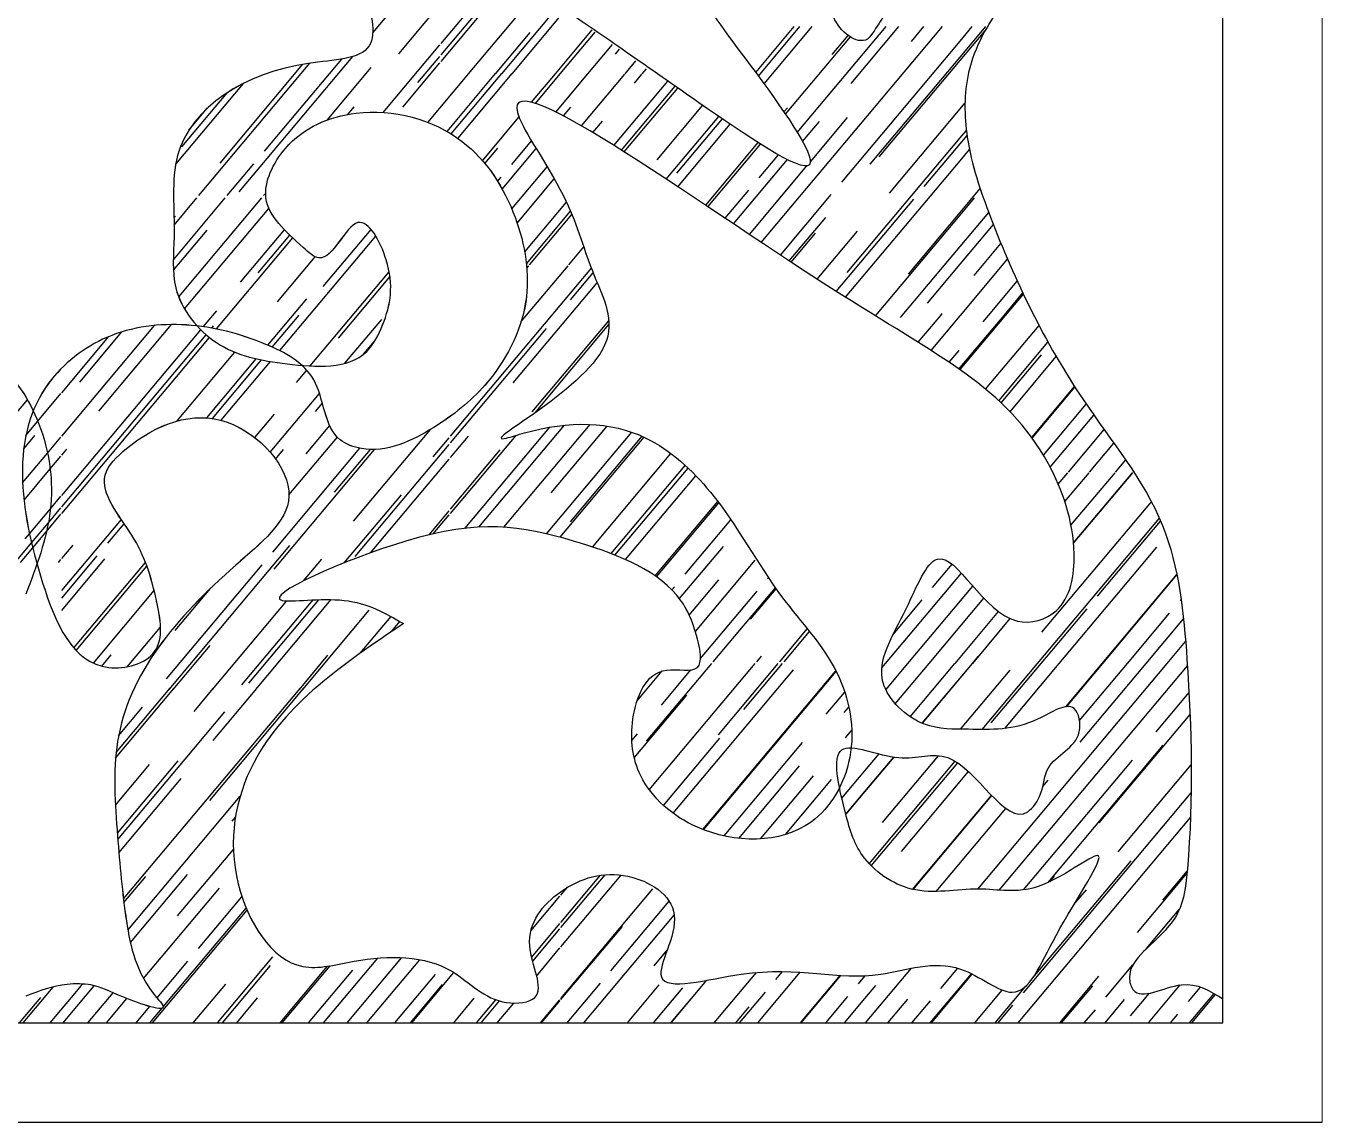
# Model space of a CAD drawing. Header units: millimetres. Extents: x 512961 to 1001058, y -961995 to -458543.
# Drawn here: x 935137.5 to 935449.5, y -885182.9 to -884919 of the extents above; entities that cross this region are included whole.
import ezdxf

# ---------------------------------------------------------------- set-up
doc = ezdxf.new("R2010")
doc.units = ezdxf.units.MM
doc.header["$MEASUREMENT"] = 0
doc.layers.add('内线', color=8, linetype='CONTINUOUS')
doc.layers.add('外线', color=153, linetype='CONTINUOUS')
doc.layers.add('填充', color=250, linetype='CONTINUOUS', lineweight=25)
doc.layers.add('家具外线总', color=147, linetype='CONTINUOUS', lineweight=13)

msp = doc.modelspace()

# ---------------------------------------------------------------- linework, layer by layer
at = {"layer": '内线'}
for p, q in [((935425.6, -885159.02), (935425.6, -883011.33)), ((934809.5, -885159.02), (935425.6, -885159.02))]:
    msp.add_line(p, q, dxfattribs=at)
at = {"layer": '填充'}
for p, q in [((935221, -884920.7), (935237.12, -884901.48)), ((935237.44, -884923.24), (935252.46, -884905.34)), ((935237.44, -884926.02), (935253.96, -884906.33)), ((935237.44, -884927.57), (935254.79, -884906.88)), ((935244.07, -884930.56), (935259.47, -884912.21)), ((935227.24, -884925.72), (935237.12, -884913.94)), ((935252.04, -884930.56), (935265.75, -884914.22)), ((935254.53, -884930.56), (935267.14, -884915.52)), ((935313.18, -884930.25), (935322.44, -884919.21)), ((935313.82, -884931.11), (935323.8, -884919.21)), ((935314.52, -884971.15), (935358.1, -884919.21)), ((935315.19, -884932.99), (935326.75, -884919.21)), ((935323.18, -884944.68), (935344.55, -884919.21)), ((935336.17, -884932.89), (935347.65, -884919.21)), ((935350.65, -884922.77), (935353.63, -884919.21)), ((935362.38, -884922.69), (935365.29, -884919.21)), ((935362.38, -884926.57), (935368.56, -884919.21)), ((935250.52, -884930.56), (935258.86, -884920.62)), ((935264.98, -884930.56), (935273.84, -884920)), ((935266.12, -884930.56), (935274.55, -884920.51)), ((935320.35, -884940.29), (935335.97, -884921.68)), ((935331.58, -884925.92), (935335.44, -884921.32)), ((935333.89, -884956.63), (935362.38, -884922.69)), ((935362.38, -884927.38), (935368.34, -884920.28)), ((935223.48, -884939.88), (935237.12, -884923.62)), ((935272.79, -884930.56), (935278.72, -884923.49)), ((935279.41, -884925.82), (935280.37, -884924.67)), ((935179.14, -884959.87), (935205.86, -884928.02)), ((935184.25, -884952.04), (935204.19, -884928.28)), ((935188.85, -884959.01), (935216.21, -884926.41)), ((935194.91, -884949.2), (935213.52, -884927.03)), ((935209.99, -884941.69), (935220.58, -884929.06)), ((935228.2, -884938.57), (935237.12, -884927.94)), ((935231.84, -884932.69), (935237.12, -884926.39)), ((935281.72, -884930.56), (935284.31, -884927.48)), ((935340.76, -884952.34), (935362.38, -884926.57)), ((935342.9, -884950.59), (935362.38, -884927.38)), ((935237.12, -884938.85), (935244.15, -884930.47)), ((935238.87, -884944.45), (935250.57, -884930.5)), ((935239.89, -884945.05), (935252.09, -884930.51)), ((935241.49, -884946.1), (935254.56, -884930.52)), ((935259.22, -884937.42), (935264.97, -884930.57)), ((935260.14, -884937.69), (935266.11, -884930.58)), ((935265.06, -884939.77), (935272.75, -884930.61)), ((935271.21, -884943.09), (935281.64, -884930.65)), ((935284, -884932.79), (935285.78, -884930.67)), ((935285.88, -884930.56), (935286.91, -884929.33)), ((935173.57, -884952.32), (935189.89, -884932.87)), ((935175.06, -884948.14), (935186.02, -884935.07)), ((935279.06, -884947.81), (935292.05, -884932.33)), ((935280.89, -884948.96), (935293.81, -884933.56)), ((935281.53, -884949.37), (935294.44, -884933.99)), ((935214.97, -884940.34), (935216.49, -884938.53)), ((935289.42, -884951.25), (935300.41, -884938.15)), ((935362.38, -884939.03), (935363.53, -884937.65)), ((935176.75, -884944.12), (935181.24, -884938.77)), ((935234.26, -884942.26), (935237.12, -884938.85)), ((935247.41, -884951.49), (935256.19, -884941.03)), ((935266.91, -884940.72), (935268.66, -884938.63)), ((935291.65, -884955.91), (935304.29, -884940.83)), ((935294.18, -884954.51), (935305.16, -884941.43)), ((935319.98, -884939.74), (935320.82, -884938.73)), ((935326.33, -884951.75), (935335.29, -884941.08)), ((935345.36, -884959.32), (935362.38, -884939.03)), ((935273.99, -884944.72), (935276.32, -884941.95)), ((935294.42, -884957.74), (935307.04, -884942.71)), ((935324.45, -884946.86), (935328.49, -884942.05)), ((935362.38, -884945.97), (935363.88, -884944.18)), ((935254.48, -884952.39), (935259.22, -884946.73)), ((935301.13, -884962.2), (935313.77, -884947.14)), ((935301.67, -884962.56), (935314.31, -884947.48)), ((935335.16, -884978.41), (935362.38, -884945.97)), ((935353.75, -884957.69), (935362.38, -884947.41)), ((935362.38, -884947.41), (935364.04, -884945.42)), ((935247.99, -884952.17), (935251.12, -884948.44)), ((935252.14, -884958.31), (935260.32, -884948.56)), ((935314.04, -884955.57), (935318.65, -884950.08)), ((935362.38, -884951.48), (935364.63, -884948.8)), ((935185.96, -884959.87), (935192.38, -884952.22)), ((935254.45, -884963.06), (935262.96, -884952.92)), ((935307.83, -884966.68), (935320.79, -884951.23)), ((935311.66, -884969.24), (935325.49, -884952.75)), ((935334.79, -884984.36), (935362.38, -884951.48)), ((935251.06, -884956.46), (935251.94, -884955.41)), ((935255.74, -884966.48), (935264.67, -884955.84)), ((935194.73, -884959.87), (935195.23, -884959.28)), ((935305.84, -884965.35), (935311.5, -884958.59)), ((935319.14, -884974.22), (935331.36, -884959.65)), ((935362.38, -884963.94), (935367.2, -884958.19)), ((935173, -884975.31), (935185.5, -884960.42)), ((935173.18, -884966.97), (935178.67, -884960.42)), ((935174.28, -884984.24), (935194.27, -884960.42)), ((935175.69, -884987.15), (935196, -884962.95)), ((935257.56, -884973.43), (935267.62, -884961.44)), ((935332.55, -884982.95), (935351.21, -884960.71)), ((935362.38, -884964.56), (935365.82, -884960.46)), ((935173.15, -884965.27), (935173.5, -884964.85)), ((935257.97, -884976.27), (935268.6, -884963.61)), ((935258.73, -884976.54), (935268.93, -884964.4)), ((935321.23, -884975.61), (935330.01, -884965.15)), ((935342.11, -884988.72), (935362.38, -884964.56)), ((935349.94, -884978.76), (935362.38, -884963.94)), ((935362.38, -884972.13), (935369.26, -884963.93)), ((935173.03, -884977.87), (935181.17, -884968.17)), ((935189.19, -884980.74), (935199.78, -884968.13)), ((935193.43, -884978.46), (935201.05, -884969.38)), ((935198.6, -884997.21), (935221.73, -884969.64)), ((935201.05, -884969.38), (935201.05, -884969.38)), ((935209.04, -884981.8), (935220.6, -884968.03)), ((935221.73, -884969.64), (935221.73, -884969.64)), ((935321.67, -884975.89), (935327.54, -884968.9)), ((935327.98, -884980.02), (935337.68, -884968.47)), ((935362.38, -884976.39), (935370.38, -884966.85)), ((935183.38, -884991.99), (935201.77, -884970.07)), ((935268.19, -884976.54), (935271.8, -884972.25)), ((935348.46, -884988.72), (935362.38, -884972.13)), ((935365.75, -884979.12), (935372.21, -884971.43)), ((935198.03, -884985.44), (935207.12, -884974.61)), ((935207.12, -884974.61), (935207.12, -884974.61)), ((935362.49, -884988.72), (935373.81, -884975.22)), ((935205.96, -885000.9), (935224.95, -884978.26)), ((935239.71, -885017.81), (935273.62, -884977.39)), ((935256.71, -884990.23), (935268.01, -884976.77)), ((935258.07, -884977.33), (935258.55, -884976.77)), ((935268.61, -884984.99), (935274.06, -884978.5)), ((935354.54, -884985.74), (935362.38, -884976.39)), ((935212.71, -884994.21), (935225.13, -884979.41)), ((935254.78, -885004.98), (935275.03, -884980.86)), ((935369.21, -884988.72), (935376.13, -884980.47)), ((935195.71, -884995.88), (935205.1, -884984.7)), ((935372.94, -884988.72), (935377.46, -884983.33)), ((935373.3, -884988.72), (935377.59, -884983.6)), ((935180.21, -884991.45), (935183.43, -884987.61)), ((935357.7, -884988.72), (935358.07, -884988.28)), ((935146.13, -885017.79), (935168.49, -884991.14)), ((935155.04, -885011.76), (935172.52, -884990.93)), ((935172.52, -884990.93), (935172.52, -884990.93)), ((935180.21, -884991.45), (935180.21, -884991.45)), ((935182.26, -884991.78), (935182.68, -884991.27)), ((935196.82, -884996.37), (935203.28, -884988.67)), ((935214.31, -885000.26), (935223.14, -884989.73)), ((935259.38, -885011.96), (935277.81, -884990)), ((935259.97, -885012.25), (935277.85, -884990.94)), ((935342, -884988.84), (935342.11, -884988.72)), ((935348.03, -884989.24), (935348.46, -884988.72)), ((935352.27, -884995.19), (935357.7, -884988.72)), ((935355.39, -884997.17), (935362.38, -884988.85)), ((935362.38, -885001.74), (935373.3, -884988.72)), ((935362.38, -884988.85), (935362.49, -884988.72)), ((935362.38, -885001.3), (935372.94, -884988.72)), ((935367.88, -884990.3), (935369.21, -884988.72)), ((935368.48, -885006.48), (935381.36, -884991.14)), ((935146.13, -885032.05), (935179.59, -884992.18)), ((935146.13, -885034.83), (935180.9, -884993.4)), ((935146.13, -885007.33), (935157.48, -884993.81)), ((935146.13, -885036.38), (935181.66, -884994.03)), ((935150.45, -885004.78), (935160.59, -884992.69)), ((935181.66, -884994.03), (935181.66, -884994.03)), ((935182.26, -884991.78), (935182.26, -884991.78)), ((935239.71, -885019.43), (935262.85, -884991.85)), ((935173.95, -885014.14), (935187.83, -884997.6)), ((935187.83, -884997.6), (935187.83, -884997.6)), ((935195.71, -884995.88), (935195.71, -884995.88)), ((935198.6, -884997.21), (935198.6, -884997.21)), ((935218.77, -884998.09), (935221.56, -884994.75)), ((935359.73, -885000.02), (935362.12, -884997.16)), ((935371.67, -885009.25), (935383.51, -884995.14)), ((935181.02, -885013.39), (935192.96, -884999.17)), ((935182.42, -885013.54), (935194.25, -884999.44)), ((935184.53, -885013.97), (935196.4, -884999.83)), ((935196.4, -884999.83), (935196.4, -884999.83)), ((935205.96, -885000.9), (935205.96, -885000.9)), ((935214.31, -885000.26), (935214.31, -885000.26)), ((935372.26, -885009.8), (935381.97, -884998.23)), ((935374.39, -885011.9), (935385.5, -884998.65)), ((935202.61, -885004.88), (935205.11, -885001.9)), ((935205.11, -885001.9), (935205.11, -885001.9)), ((935362.09, -885001.65), (935362.38, -885001.3)), ((935362.32, -885001.81), (935362.38, -885001.74)), ((935379.62, -885018.12), (935389.92, -885005.85)), ((935379.72, -885018.25), (935390.01, -885005.99)), ((935121.46, -885028.6), (935137.88, -885009.03)), ((935140.38, -885014.19), (935145.95, -885007.55)), ((935196.33, -885021.68), (935208.19, -885007.55)), ((935207.21, -885011.86), (935208.88, -885009.87)), ((935208.88, -885009.87), (935208.88, -885009.87)), ((935382.44, -885022.4), (935392.75, -885010.1)), ((935192.62, -885018.15), (935197.35, -885012.52)), ((935384.06, -885025.29), (935394.59, -885012.73)), ((935137.51, -885017.61), (935140.38, -885014.19)), ((935204.97, -885022.03), (935210.65, -885015.26)), ((935216.39, -885038.28), (935235, -885016.11)), ((935235, -885016.11), (935235, -885016.11)), ((935243.19, -885040.01), (935263.65, -885015.63)), ((935246.54, -885039.72), (935267.15, -885015.15)), ((935252.51, -885039.72), (935273.29, -885014.96)), ((935263.97, -885031.4), (935277.42, -885015.36)), ((935388.45, -885026.44), (935397.05, -885016.18)), ((935136.99, -885020.81), (935139.69, -885017.6)), ((935142.72, -885021.85), (935145.95, -885018)), ((935200.83, -885031.92), (935212.48, -885018.04)), ((935212.48, -885018.04), (935212.48, -885018.04)), ((935235.57, -885022.74), (935239.41, -885018.16)), ((935239.71, -885036.4), (935255.48, -885017.6)), ((935239.71, -885022.95), (935244.03, -885017.8)), ((935262.84, -885041.31), (935283.37, -885016.84)), ((935266.09, -885042.13), (935286.31, -885018.04)), ((935268.56, -885038.38), (935285.82, -885017.81)), ((935393.54, -885026.44), (935399.4, -885019.46)), ((935136.72, -885029.01), (935142.72, -885021.85)), ((935143.35, -885025.69), (935145.95, -885022.59)), ((935146.13, -885022.37), (935147.36, -885020.91)), ((935196.91, -885045.71), (935217.89, -885020.71)), ((935197.23, -885049.84), (935221.43, -885021)), ((935197.61, -885023.3), (935199.53, -885021.01)), ((935211.8, -885031.3), (935220.44, -885021)), ((935216.76, -885046.77), (935239.41, -885019.79)), ((935217.89, -885020.71), (935217.89, -885020.71)), ((935239.71, -885035.4), (935251.7, -885021.11)), ((935273.9, -885044.48), (935292.78, -885021.98)), ((935137.05, -885033.2), (935143.35, -885025.69)), ((935220.47, -885045.87), (935239.41, -885023.3)), ((935278.38, -885046.08), (935296.2, -885024.83)), ((935279.29, -885046.43), (935296.88, -885025.46)), ((935399.79, -885026.44), (935402.24, -885023.53)), ((935281.81, -885047.5), (935298.75, -885027.31)), ((935385.99, -885029.36), (935388.32, -885026.59)), ((935387.58, -885033.55), (935393.42, -885026.59)), ((935389.06, -885039.23), (935399.67, -885026.59)), ((935389.67, -885043.56), (935403.92, -885026.59)), ((935389.67, -885043.51), (935403.87, -885026.59)), ((935403.99, -885026.44), (935404.1, -885026.31)), ((935404.05, -885026.44), (935404.12, -885026.35)), ((935214.13, -885048.28), (935227.88, -885031.9)), ((935142.92, -885038.66), (935145.95, -885035.04)), ((935143.42, -885035.29), (935145.95, -885032.27)), ((935288.95, -885051.44), (935304.02, -885033.49)), ((935289.28, -885051.67), (935304.26, -885033.82)), ((935382.08, -885065), (935408.42, -885033.61)), ((935138.38, -885041.29), (935143.42, -885035.29)), ((935142.48, -885040.73), (935145.95, -885036.59)), ((935146.13, -885054.97), (935160.48, -885037.87)), ((935234.54, -885041.56), (935239.41, -885035.76)), ((935235.57, -885041.32), (935239.41, -885036.75)), ((935296.18, -885051.02), (935307.19, -885037.91)), ((935381, -885072.49), (935410.33, -885037.54)), ((935395.45, -885056.33), (935410.63, -885038.24)), ((935137.35, -885042.53), (935138.38, -885041.29)), ((935138.87, -885043.48), (935142.92, -885038.66)), ((935139.16, -885044.68), (935142.48, -885040.73)), ((935157.2, -885043.59), (935161.16, -885038.87)), ((935134.89, -885048.23), (935138.87, -885043.48)), ((935146.13, -885047.28), (935148.87, -885044.02)), ((935171.99, -885078.75), (935201.04, -885044.12)), ((935294.83, -885056.9), (935305.38, -885044.32)), ((935386.25, -885072.49), (935409.72, -885044.52)), ((935136.19, -885048.23), (935139.16, -885044.68)), ((935145.34, -885048.23), (935145.95, -885047.5)), ((935146.13, -885056.78), (935154.67, -885046.61)), ((935146.13, -885059.74), (935156.54, -885047.33)), ((935204.36, -885052.62), (935208.71, -885047.43)), ((935298.64, -885064.8), (935313.05, -885047.63)), ((935149.02, -885068.75), (935166.29, -885048.17)), ((935149.62, -885069.4), (935166.64, -885049.11)), ((935171.33, -885076.19), (935194.38, -885048.73)), ((935344.45, -885072.49), (935362.67, -885050.77)), ((935355.75, -885054.21), (935360.43, -885048.62)), ((935297.17, -885060.86), (935304.31, -885052.35)), ((935316.04, -885052.08), (935316.22, -885051.86)), ((935349.81, -885072.49), (935365.43, -885053.87)), ((935396.6, -885072.49), (935414.53, -885051.11)), ((935396.71, -885072.49), (935414.55, -885051.21)), ((935153.74, -885072.43), (935168.38, -885054.98)), ((935173.4, -885064.6), (935181.92, -885054.46)), ((935293.01, -885054.8), (935293.65, -885054.04)), ((935299.87, -885071.35), (935313.5, -885055.1)), ((935302.97, -885072.1), (935317.9, -885054.31)), ((935311.93, -885061.86), (935318.07, -885054.54)), ((935354.9, -885072.49), (935368.07, -885056.79)), ((935168.81, -885057.62), (935168.96, -885057.45)), ((935182.44, -885078.75), (935200.31, -885057.45)), ((935189.48, -885077.66), (935206.64, -885057.22)), ((935191.19, -885077.26), (935208.05, -885057.17)), ((935192.89, -885078.75), (935211.01, -885057.15)), ((935204.17, -885078.75), (935220.14, -885059.71)), ((935346.24, -885065.54), (935353.21, -885057.23)), ((935361.15, -885072.49), (935371.62, -885060.01)), ((935381.9, -885072.49), (935392.92, -885059.35)), ((935415.31, -885057.39), (935415.56, -885057.1)), ((935217.98, -885070.05), (935225.39, -885061.22)), ((935225.57, -885064.7), (935227.5, -885062.41)), ((935365.41, -885072.49), (935374.45, -885061.71)), ((935402.64, -885072.49), (935412.77, -885060.41)), ((935407.16, -885072.49), (935416.14, -885061.78)), ((935161.97, -885073.27), (935169.91, -885063.81)), ((935318.94, -885072.1), (935325.59, -885064.16)), ((935319.99, -885072.1), (935326.11, -885064.81)), ((935172.97, -885078.75), (935181.86, -885068.15)), ((935412.2, -885072.49), (935416.64, -885067.19)), ((935155.77, -885073.16), (935158.06, -885070.44)), ((935203.34, -885078.75), (935210.22, -885070.54)), ((935286.92, -885091.22), (935302.63, -885072.5)), ((935287.56, -885102.92), (935313.08, -885072.5)), ((935304.18, -885089.68), (935318.6, -885072.5)), ((935310.31, -885083.63), (935319.65, -885072.5)), ((935313.43, -885072.1), (935314.56, -885070.74)), ((935343.53, -885073.58), (935344.44, -885072.5)), ((935344.49, -885078.82), (935349.79, -885072.5)), ((935346.76, -885082.19), (935354.89, -885072.5)), ((935350.37, -885085.34), (935361.14, -885072.5)), ((935353.26, -885086.9), (935365.34, -885072.5)), ((935353.3, -885086.92), (935365.39, -885072.5)), ((935365.35, -885072.49), (935366.73, -885070.84)), ((935366.6, -885126.83), (935412.18, -885072.5)), ((935367.65, -885088.4), (935380.99, -885072.5)), ((935369.88, -885086.81), (935381.88, -885072.5)), ((935373.1, -885088.17), (935386.24, -885072.5)), ((935387.83, -885082.93), (935396.59, -885072.5)), ((935387.95, -885082.92), (935396.69, -885072.5)), ((935391.13, -885086.21), (935402.63, -885072.5)), ((935391.26, -885091.43), (935407.14, -885072.5)), ((935284.62, -885081.52), (935290.66, -885074.31)), ((935290.46, -885082.56), (935297.59, -885074.07)), ((935293.28, -885108.56), (935322.23, -885074.06)), ((935300.44, -885112.48), (935332.48, -885074.3)), ((935300.6, -885112.54), (935332.56, -885074.45)), ((935332.48, -885074.3), (935332.48, -885074.3)), ((935332.56, -885074.45), (935332.56, -885074.45)), ((935362.5, -885088.34), (935374.4, -885074.16)), ((935371.79, -885127.09), (935417.08, -885073.12)), ((935159.1, -885095.28), (935173.15, -885078.54)), ((935159.22, -885093.96), (935172.16, -885078.54)), ((935160.99, -885129.21), (935203.51, -885078.54)), ((935177.99, -885084.05), (935182.61, -885078.54)), ((935181.74, -885105.48), (935204.35, -885078.54)), ((935182.59, -885091.02), (935193.06, -885078.54)), ((935283.95, -885095.21), (935296.57, -885080.17)), ((935284.62, -885081.52), (935284.62, -885081.52)), ((935330.17, -885084.69), (935334.61, -885079.39)), ((935334.61, -885079.39), (935334.61, -885079.39)), ((935409.59, -885088.93), (935417.47, -885079.54)), ((935159.64, -885114.86), (935185.43, -885084.12)), ((935159.81, -885089.92), (935165.57, -885083.06)), ((935334.5, -885084.35), (935335.6, -885083.03)), ((935395.85, -885110.87), (935417.72, -885084.8)), ((935283.36, -885091.02), (935284.7, -885089.43)), ((935290.97, -885106.68), (935304.55, -885090.49)), ((935334.78, -885090.4), (935336.29, -885088.59)), ((935305.55, -885114.03), (935324.41, -885091.55)), ((935339.44, -885098.37), (935342.86, -885094.29)), ((935383.53, -885125.25), (935411.27, -885092.18)), ((935159.06, -885106.61), (935167.24, -885096.86)), ((935159.52, -885113.37), (935174.12, -885095.97)), ((935309.11, -885114.61), (935323.74, -885097.16)), ((935339.44, -885103.43), (935346.47, -885095.05)), ((935339.44, -885103.37), (935346.42, -885095.05)), ((935340.52, -885120.73), (935361.21, -885096.07)), ((935341, -885121.23), (935361.79, -885096.45)), ((935343.68, -885110.77), (935357.15, -885094.72)), ((935377.64, -885127.01), (935403.83, -885095.8)), ((935400.44, -885117.85), (935418.02, -885096.9)), ((935159.89, -885118.07), (935174.91, -885100.18)), ((935314.35, -885114.74), (935327.1, -885099.55)), ((935320.33, -885113.69), (935331.41, -885100.48)), ((935333.9, -885104.96), (935339.44, -885098.37)), ((935348.28, -885117.75), (935364.38, -885098.55)), ((935382.25, -885102.16), (935383.58, -885100.58)), ((935334.86, -885108.82), (935339.44, -885103.37)), ((935334.88, -885108.87), (935339.44, -885103.43)), ((935377.6, -885151.78), (935417.99, -885103.65)), ((935162.06, -885136.69), (935189.09, -885104.48)), ((935290.97, -885106.68), (935290.97, -885106.68)), ((935350.95, -885126.89), (935369.93, -885104.27)), ((935351.04, -885126.91), (935369.98, -885104.33)), ((935187.17, -885110.47), (935187.94, -885109.55)), ((935293.28, -885108.56), (935293.28, -885108.56)), ((935356.57, -885127.39), (935373.36, -885107.39)), ((935376.35, -885159.02), (935417.83, -885109.58)), ((935300.44, -885112.48), (935300.44, -885112.48)), ((935300.6, -885112.54), (935300.6, -885112.54)), ((935309.11, -885114.61), (935309.11, -885114.61)), ((935314.35, -885114.74), (935314.35, -885114.74)), ((935320.33, -885113.69), (935320.33, -885113.69)), ((935173.99, -885133.3), (935187.44, -885117.27)), ((935379.87, -885148.19), (935403.52, -885120)), ((935411.14, -885129.51), (935417.02, -885122.5)), ((935161.1, -885130.08), (935166.38, -885123.79)), ((935162.65, -885139.69), (935176.42, -885123.28)), ((935266.28, -885136.11), (935276.96, -885123.37)), ((935266.28, -885140.74), (935280.76, -885123.48)), ((935266.28, -885134.86), (935275.8, -885123.5)), ((935383.95, -885125.05), (935385.1, -885123.69)), ((935405.03, -885137.29), (935416.97, -885123.06)), ((935165.84, -885148.34), (935184.09, -885126.6)), ((935179.05, -885141.16), (935189.52, -885128.69)), ((935259.06, -885136.88), (935266.06, -885128.54)), ((935266.28, -885128.29), (935267.86, -885126.4)), ((935266.28, -885153.2), (935288.43, -885126.8)), ((935389.77, -885130.57), (935392.76, -885127)), ((935168.01, -885159.02), (935190.76, -885131.91)), ((935170.57, -885155.16), (935190.53, -885131.38)), ((935278.33, -885146.47), (935292.35, -885129.76)), ((935407.26, -885141.15), (935415.13, -885131.77)), ((935271.84, -885159.02), (935293.57, -885133.12)), ((935259.26, -885143.22), (935266.06, -885135.11)), ((935259.5, -885144.18), (935266.06, -885136.36)), ((935266.28, -885153.44), (935281.08, -885135.8)), ((935260.45, -885147.68), (935266.06, -885141)), ((935169.09, -885153.03), (935176.52, -885144.18)), ((935183.61, -885159.02), (935196.91, -885143.17)), ((935209.14, -885159.02), (935222.2, -885143.45)), ((935214.81, -885159.02), (935227.97, -885143.33)), ((935219.59, -885159.02), (935232.34, -885143.83)), ((935288.7, -885145.32), (935291.85, -885141.56)), ((935184.82, -885159.02), (935196.37, -885145.25)), ((935198.69, -885159.02), (935210.12, -885145.4)), ((935199.21, -885159.02), (935210.71, -885145.3)), ((935205.56, -885159.02), (935216.23, -885146.31)), ((935226.31, -885159.02), (935236.08, -885147.37)), ((935230.41, -885159.02), (935240.55, -885146.93)), ((935303.2, -885159.02), (935313.37, -885146.89)), ((935313.65, -885159.02), (935323.87, -885146.83)), ((935318.03, -885148.6), (935319.65, -885146.67)), ((935339.59, -885159.02), (935350.63, -885145.86)), ((935355.19, -885159.02), (935365.11, -885147.2)), ((935355.45, -885159.02), (935365.29, -885147.29)), ((935357.74, -885150.72), (935361.83, -885145.85)), ((935397.45, -885152.84), (935403.97, -885145.08)), ((935136.82, -885159.02), (935144.05, -885150.4)), ((935149.74, -885151.38), (935151.16, -885149.68)), ((935149.74, -885155.08), (935153.93, -885150.08)), ((935177.79, -885159.02), (935185.6, -885149.7)), ((935230.04, -885159.02), (935237.77, -885149.81)), ((935267.8, -885159.02), (935275.79, -885149.49)), ((935282.29, -885159.02), (935289.94, -885149.91)), ((935288.55, -885159.02), (935295.65, -885150.56)), ((935292.8, -885159.02), (935301.39, -885148.77)), ((935323.99, -885159.02), (935333.59, -885147.58)), ((935324.1, -885159.02), (935333.69, -885147.59)), ((935337.89, -885149.66), (935339.44, -885147.81)), ((935339.44, -885147.81), (935339.56, -885147.66)), ((935339.44, -885153.19), (935342.11, -885150.01)), ((935370.79, -885159.02), (935378.21, -885150.17)), ((935386.39, -885159.02), (935395.78, -885147.82)), ((935386.8, -885159.02), (935394.28, -885150.11)), ((935407.7, -885159.02), (935415.37, -885149.88)), ((935417.31, -885153.91), (935420.25, -885150.4)), ((935135.98, -885159.02), (935141.1, -885152.92)), ((935143.33, -885159.02), (935149.74, -885151.38)), ((935152.41, -885159.02), (935158.48, -885151.79)), ((935156.89, -885159.02), (935161.78, -885153.18)), ((935188.24, -885159.02), (935193.27, -885153.02)), ((935240.49, -885159.02), (935245.44, -885153.12)), ((935246, -885159.02), (935250.65, -885153.48)), ((935247.06, -885159.02), (935251.47, -885153.75)), ((935261.39, -885159.02), (935266.06, -885153.45)), ((935261.6, -885159.02), (935266.06, -885153.7)), ((935292.75, -885159.02), (935297.61, -885153.22)), ((935309.29, -885159.02), (935315.5, -885151.62)), ((935330.04, -885159.02), (935335.35, -885152.68)), ((935334.55, -885159.02), (935339.44, -885153.19)), ((935345, -885159.02), (935349.78, -885153.32)), ((935350.78, -885159.02), (935355.21, -885153.74)), ((935365.9, -885159.02), (935372.52, -885151.13)), ((935397.25, -885159.02), (935401.95, -885153.42)), ((935403.4, -885157.33), (935407.96, -885151.89)), ((935417.58, -885159.02), (935423.5, -885151.97)), ((935418.15, -885159.02), (935423.88, -885152.19)), ((935146.44, -885159.02), (935149.74, -885155.08)), ((935164.07, -885159.02), (935167.35, -885155.12)), ((935167.34, -885159.02), (935170.29, -885155.5)), ((935250.94, -885159.02), (935254.92, -885154.28)), ((935308.4, -885159.02), (935311.61, -885155.18)), ((935371.53, -885159.02), (935375.06, -885154.8)), ((935392.27, -885159.02), (935394.92, -885155.86)), ((935413.02, -885159.02), (935414.77, -885156.93))]:
    msp.add_line(p, q, dxfattribs=at)
for points in [[(935066.74, -884085.41), (935069.93, -884081.94), (935078.85, -884098.74), (935100.5, -884108.93), (935113.75, -884109.18), (935128.78, -884103.07), (935134.4, -884088.88), (935138.72, -884100.53), (935148.14, -884109.43), (935165.21, -884112.49), (935177.95, -884106.89), (935188.14, -884100.02), (935194, -884093.14), (935201.13, -884082.2), (935207.76, -884096.96), (935212.85, -884125.22), (935212.6, -884144.31), (935204.95, -884161.88), (935194, -884171.55), (935183.04, -884173.59), (935166.99, -884171.3), (935162.41, -884161.37), (935155.27, -884149.4), (935146.61, -884143.8), (935137.75, -884146.58), (935145.08, -884156.18), (935145.59, -884162.19), (935145.59, -884183.74), (935144.08, -884197.78), (935143.08, -884213.32), (935151.1, -884227.35), (935168.44, -884240.53), (935184.52, -884242.54), (935184.52, -884246.15), (935171.65, -884250.17), (935149.01, -884275.58), (935137.67, -884291.12), (935136.37, -884310.22), (935143.24, -884349.61), (935156.93, -884372.09), (935175.19, -884390.66), (935183.99, -884393.6), (935177.8, -884393.92), (935168.02, -884393.92), (935171.28, -884399.79), (935181.71, -884410.54), (935192.14, -884414.77), (935204.21, -884414.77), (935217.25, -884414.45), (935230.62, -884411.84), (935246.27, -884410.86), (935255.4, -884410.86), (935263.23, -884413.14), (935268.77, -884415.42), (935269.1, -884418.68), (935261.27, -884414.45), (935247.25, -884414.12), (935233.88, -884417.05), (935220.19, -884424.87), (935197.69, -884433.34), (935186.93, -884436.28), (935170.3, -884434.32), (935159.22, -884429.11), (935146.83, -884420.31), (935144.87, -884411.52), (935139.33, -884417.7), (935139, -884434.32), (935146.17, -884448.33), (935158.89, -884454.52), (935177.8, -884455.82), (935192.8, -884451.26), (935170.34, -884470.78), (935156.89, -884497.01), (935144.75, -884516.68), (935136.86, -884539.08), (935137.22, -884569.41), (935169.61, -884626.74), (935183.68, -884634.03), (935207.64, -884646.52), (935223.79, -884649.12), (935239.93, -884650.68), (935256.08, -884651.2), (935213.37, -884670.98), (935199.3, -884648.08), (935179.51, -884637.67), (935162.32, -884637.15), (935145.13, -884643.91), (935143.57, -884655.88), (935143.05, -884669.94), (935151.38, -884672.02), (935159.2, -884674.1), (935167.53, -884664.21), (935171.7, -884661.61), (935184.72, -884668.9), (935188.37, -884685.03), (935172.74, -884711.58), (935159.2, -884731.35), (935147.22, -884753.73), (935141.06, -884782.27), (935143.41, -884813.31), (935161.77, -884842), (935169.77, -884868.81), (935178.24, -884875.86), (935166.01, -884871.63), (935154.24, -884877.74), (935147.65, -884889.5), (935149.06, -884902.2), (935160.36, -884911.6), (935166.95, -884908.31), (935174.95, -884896.55), (935183.42, -884893.26), (935208.37, -884897.02), (935218.72, -884910.66), (935220.13, -884923.83), (935205.54, -884928.06), (935174.03, -884950.24), (935173.18, -884969.79), (935173.6, -884982.11), (935183.38, -884995.28), (935200.4, -885000.38), (935219.53, -884997.41), (935223.36, -884991.03), (935224.21, -884975.31), (935217.41, -884966.39), (935208.05, -884974.89), (935204.22, -884972.34), (935195.29, -884960.44), (935199.97, -884948.54), (935216.98, -884940.04), (935242.5, -884946.84), (935255.26, -884965.11), (935257.8, -884985.51), (935248.02, -885005.48), (935235.69, -885015.68), (935218.25, -885020.78), (935213.15, -885018.66), (935206.78, -885004.21), (935195.29, -884995.71), (935176.16, -884991.03), (935157.02, -884994.01), (935142.99, -885005.06), (935141.54, -885053.07), (935157.45, -885073.47), (935168.5, -885069.65), (935168.93, -885057.32), (935162.97, -885041.6), (935156.59, -885027.15), (935161.7, -885020.78), (935185.94, -885014.41), (935200.82, -885032.25), (935188.06, -885048.83), (935159.57, -885091.32), (935159.57, -885113.98), (935161.71, -885134.51), (935168.98, -885152.9), (935170.49, -885154.85), (935161.03, -885152.88), (935153.12, -885149.91), (935147.46, -885149.77), (935137.49, -885152.6)], [(935380.28, -884904.76), (935369.77, -884897.65), (935356.52, -884901.21), (935347.47, -884911.54), (935341.66, -884920.26), (935340.04, -884922.19), (935331.96, -884917.03), (935331.96, -884910.89), (935336.16, -884898.95), (935345.86, -884889.58), (935348.44, -884876.99), (935340.36, -884875.38), (935334.22, -884880.22), (935329.7, -884882.16), (935322.27, -884877.64), (935329.06, -884864.08), (935339.72, -884850.19), (935354.9, -884841.48), (935379.78, -884839.21), (935394.65, -884846), (935405.63, -884857.94), (935405.31, -884866.34), (935398.2, -884874.09), (935389.48, -884881.83), (935386.57, -884891.2), (935392.06, -884898.3), (935408.22, -884899.27), (935413.06, -884894.1), (935421.79, -884887), (935425.6, -884887)], [(935380.28, -884904.76), (935372.81, -884913.47), (935364.41, -884930.26), (935364.1, -884945.81), (935369.7, -884965.09), (935391.98, -885008.97), (935411.09, -885039.33), (935416.97, -885071.53), (935417.07, -885121.96), (935414.8, -885132.49), (935406.54, -885141.88), (935403.12, -885148.14), (935403.97, -885150.99), (935415.65, -885149.85), (935425.6, -885153.26)], [(935228.36, -885062.92), (935214.08, -885057.33), (935199.18, -885057.33), (935228.98, -885043.06), (935269.35, -885043.06), (935294.18, -885056.09), (935299.15, -885066.64), (935299.15, -885073.46), (935291.7, -885074.09), (935283.63, -885085.87), (935285.49, -885099.53), (935299.15, -885111.94), (935326.48, -885110.7), (935335.79, -885095.18), (935332.69, -885074.71), (935319.65, -885056.71), (935302.26, -885031.27), (935286.73, -885018.24), (935257.55, -885017), (935253.2, -885018.24), (935276.8, -884995.9), (935274.31, -884979.14), (935267.48, -884961.15), (935256.3, -884941.29), (935331.45, -884982.25), (935383.61, -885024.44), (935389.82, -885046.16), (935385.47, -885059.81), (935376.15, -885062.3), (935356.9, -885047.4), (935349.45, -885059.19), (935343.87, -885077.19), (935353.8, -885087.12), (935364.36, -885088.36), (935381.12, -885085.87), (935389.82, -885083.39), (935391.06, -885088.98), (935383.61, -885097.67), (935381.75, -885103.87), (935378.64, -885108.21), (935359.39, -885095.18), (935347.59, -885095.18), (935333.93, -885093.32), (935334.55, -885107.59), (935338.9, -885118.76), (935350.7, -885126.83), (935366.84, -885126.83), (935381.12, -885126.21), (935395.41, -885118.76), (935385.47, -885138), (935374.92, -885151.65), (935362.5, -885146.07), (935343.25, -885147.31), (935309.71, -885147.31), (935290.46, -885147.93), (935293.57, -885133.03), (935282.39, -885123.73), (935266.24, -885127.45), (935258.79, -885140.48), (935260.03, -885152.89), (935253.2, -885154.13), (935240.16, -885146.69), (935216.56, -885144.2), (935204.14, -885145.45), (935188.62, -885125.59), (935192.34, -885096.42), (935228.36, -885062.92)], [(935111.97, -884996.57), (935130.27, -885000.61), (935140.56, -885014.64), (935143.37, -885035.69), (935137.49, -885055.82)]]:
    msp.add_spline(points, degree=3, dxfattribs=at)
msp.add_open_spline([(935137.22, -884569.41), (935140.94, -884591.84), (935153.59, -884621), (935187.38, -884634.99), (935203.46, -884647.39), (935224.18, -884648.87), (935238.51, -884651.53), (935275.59, -884647.54), (935206.64, -884689.09), (935204.24, -884645.36), (935180.74, -884636.79), (935162.95, -884636.39), (935142.45, -884640.39), (935144.98, -884656.06), (935138.9, -884671.52), (935151.51, -884671.04), (935161.44, -884677.16), (935164.98, -884665.37), (935174.55, -884659.16), (935187.39, -884668.7), (935190.95, -884690.49), (935173.23, -884709.68), (935158.91, -884731.52), (935145.1, -884754.41), (935140.54, -884782.53), (935138.31, -884816.02), (935167.68, -884838.62), (935160.14, -884863.79), (935184.24, -884879.55), (935164.03, -884868.04), (935153.72, -884877.44), (935146.26, -884888.94), (935147.56, -884902.98), (935157.84, -884914.19), (935169.85, -884907.53), (935172.26, -884896.06), (935188.87, -884891.39), (935208.02, -884893.23), (935218.84, -884908.17), (935223.57, -884927.24), (935195.33, -884927.09), (935170.64, -884942.65), (935173.87, -884967.42), (935171.97, -884983.68), (935183.06, -884997.57), (935200.23, -885000.75), (935218.1, -885001.95), (935224.97, -884988.31), (935226.7, -884978.17), (935216.99, -884959.92), (935210.38, -884978.16), (935201.33, -884969.55), (935192.27, -884961.91), (935200.25, -884945.16), (935219.07, -884937.19), (935243.5, -884943.56), (935256.45, -884964.07), (935260.12, -884986.33), (935250.23, -885004.96), (935235.68, -885016.47), (935222.54, -885022.71), (935209.18, -885017.81), (935209.49, -885002.75), (935193.56, -884994.25), (935176.51, -884989.85), (935156.9, -884992.1), (935132.92, -885011.08), (935137.04, -885044.62), (935150.49, -885076.87), (935171.58, -885071.19), (935168.69, -885054.93), (935164.82, -885042.27), (935153.04, -885028.99), (935165.99, -885016.08), (935185.68, -885008.25), (935207.8, -885032.76), (935178.08, -885056.14), (935157.17, -885080.98), (935159.47, -885113.39), (935161.26, -885134.49), (935164.18, -885147.73), (935172.93, -885157.27), (935159.6, -885152.63), (935154.43, -885149.67), (935145.69, -885149.48), (935140.71, -885151.38), (935137.49, -885152.6)], degree=3, knots=[974.312527, 974.312527, 974.312527, 974.312527, 1029.42069, 1042.677404, 1065.291892, 1078.979671, 1092.552245, 1106.072697, 1145.462666, 1167.954011, 1186.668126, 1201.057849, 1216.51893, 1226.621176, 1238.39082, 1245.57832, 1252.346645, 1263.168143, 1267.278937, 1279.768928, 1293.612733, 1319.390275, 1339.449281, 1360.694443, 1385.131347, 1411.182577, 1439.684685, 1463.096011, 1472.322743, 1483.159129, 1494.256286, 1505.536218, 1516.228095, 1528.529564, 1534.694081, 1546.596449, 1554.203104, 1575.315905, 1589.644992, 1600.726734, 1613.43757, 1645.684909, 1662.059804, 1672.378931, 1686.111882, 1700.97624, 1717.181856, 1723.40583, 1736.583769, 1745.974239, 1756.553214, 1760.401262, 1772.851308, 1783.550311, 1799.466716, 1821.564654, 1840.215203, 1857.418764, 1876.029831, 1889.42169, 1904.626905, 1909.252591, 1922.469839, 1934.42522, 1950.913244, 1967.122715, 1982.069232, 2022.273332, 2043.920426, 2053.709186, 2064.028448, 2078.099563, 2091.316583, 2098.150161, 2119.127569, 2138.576544, 2156.081026, 2198.899664, 2217.866323, 2235.13851, 2251.68677, 2253.75767, 2261.849272, 2268.921007, 2273.653162, 2282.328068, 2282.328068, 2282.328068, 2282.328068], dxfattribs=at)
at = {"layer": '填充', "start_tangent": (-0.934637, 0.355603), "end_tangent": (-0.934637, 0.355603)}
msp.add_spline([(935263.88, -884707.46), (935238.98, -884707.46), (935217.77, -884716.21), (935203.95, -884719.9), (935201.18, -884728.65), (935211.32, -884724.97), (935218.7, -884723.12), (935236.68, -884730.03), (935230.22, -884733.72), (935203.95, -884732.8), (935191.04, -884739.24), (935173.52, -884760.9), (935162.92, -884780.7), (935167.99, -884814.33), (935178.13, -884837.36), (935265.77, -884914.18), (935299.52, -884937.53), (935326.12, -884952.44), (935311.84, -884928.45), (935298.22, -884886.95), (935307.3, -884859.72), (935298.86, -884858.42), (935287.83, -884868.15), (935269.02, -884858.42), (935269.66, -884844.8), (935278.75, -884837.02), (935294.97, -884837.02), (935314.44, -884840.91), (935319.63, -884846.1), (935320.93, -884834.43), (935335.2, -884825.35), (935359.21, -884820.81), (935377.38, -884823.4), (935386.47, -884819.51), (935392.31, -884803.95), (935400.09, -884787.09), (935396.85, -884767.64), (935388.42, -884781.91), (935355.32, -884792.93), (935331.96, -884787.74), (935306.65, -884782.56), (935291.73, -884774.77), (935275.51, -884775.42), (935262.53, -884776.07), (935253.44, -884785.15), (935252.15, -884790.34), (935270.32, -884791.63), (935272.91, -884798.12), (935273.56, -884816.27), (935260.58, -884822.11), (935237.22, -884818.22), (935228.13, -884804.6), (935228.79, -884785.15), (935243.06, -884768.94), (935259.93, -884756.62), (935265.77, -884755.97), (935261.23, -884725.5), (935268.37, -884712.53), (935263.88, -884707.46)], degree=3, dxfattribs=at)
at = {"layer": '外线'}
msp.add_line((934789.5, -885182.91), (935449.5, -885182.91), dxfattribs=at)
at = {"layer": '家具外线总', "color": 147}
for p, q in [((935449.5, -882987.91), (935449.5, -885182.91)), ((934789.5, -885182.91), (935449.5, -885182.91)), ((934789.5, -885182.91), (935329.56, -885182.91))]:
    msp.add_line(p, q, dxfattribs=at)

doc.saveas('drawing.dxf')
